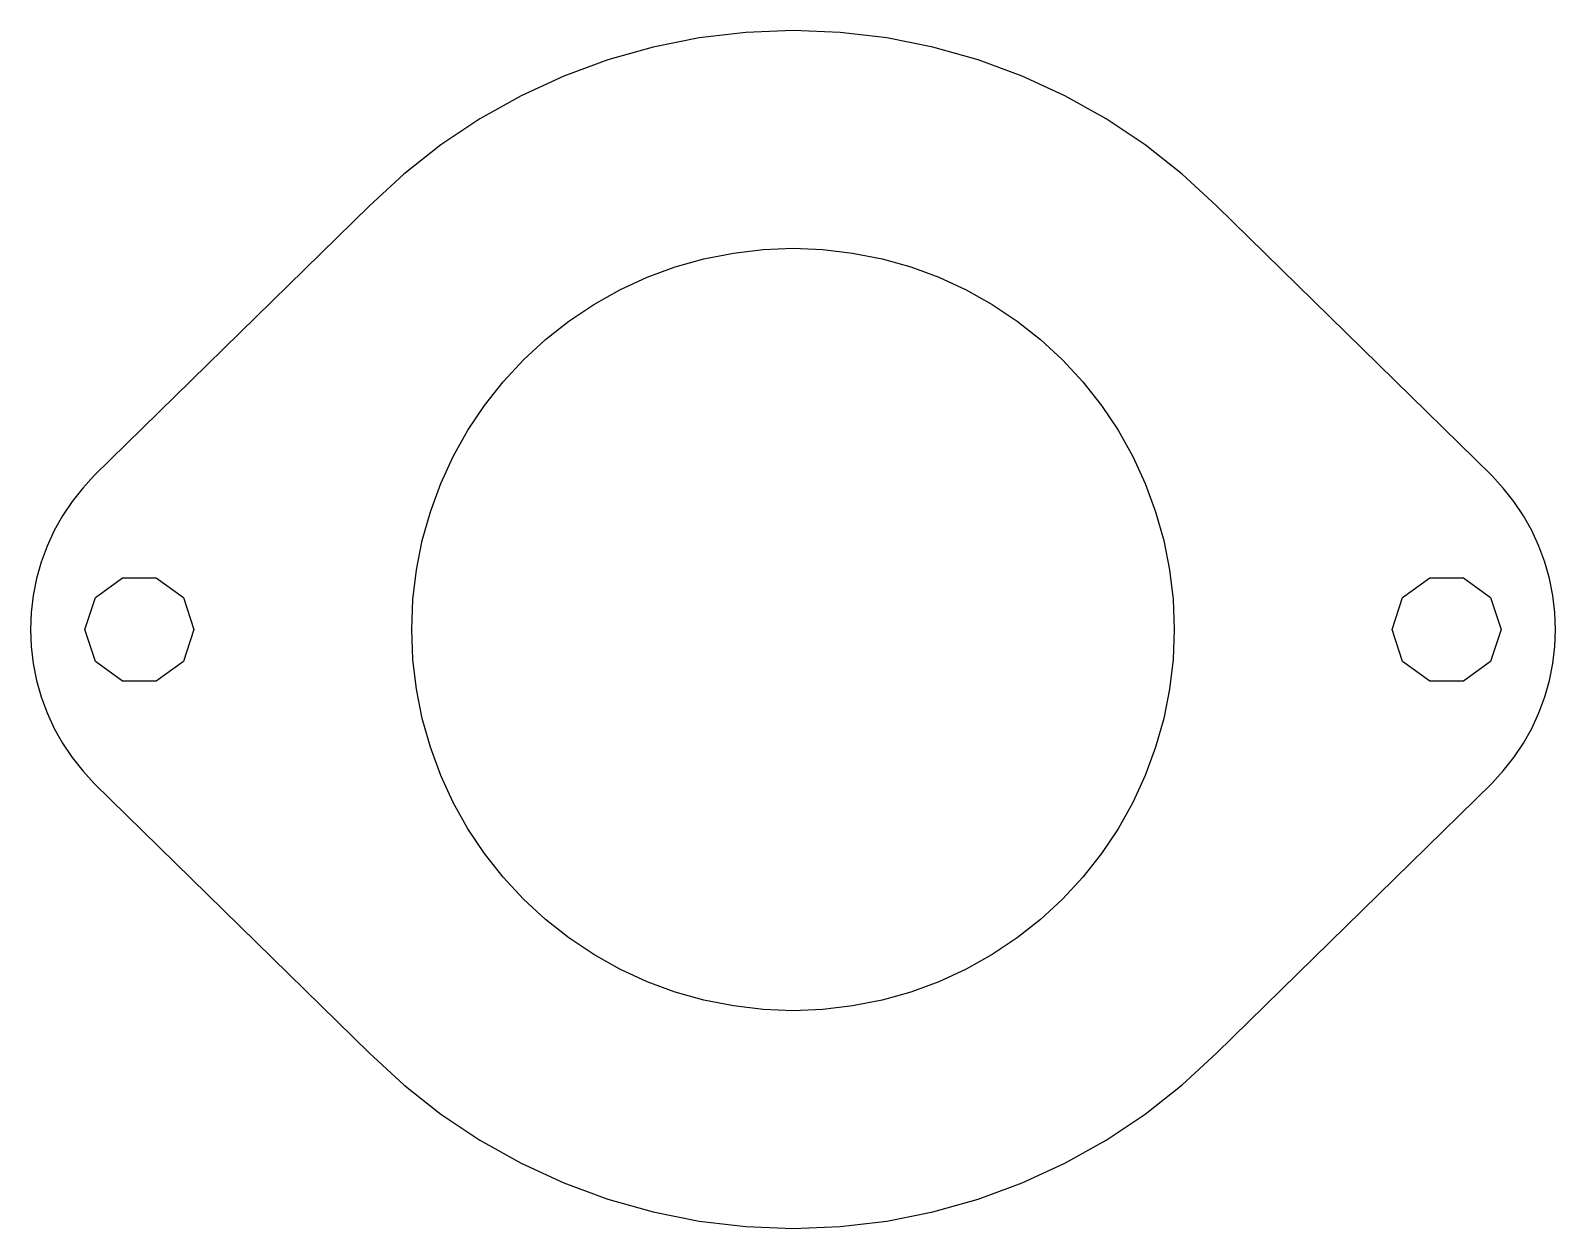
# Model space of a CAD drawing. Header units: metres. Extents: x -21 to 21, y -16.5 to 16.5.
import ezdxf

# ---------------------------------------------------------------- set-up
doc = ezdxf.new("R2010")
doc.units = ezdxf.units.M

msp = doc.modelspace()

# ---------------------------------------------------------------- linework, layer by layer
for p, q in [((-1.29457, 16.4491), (-2.58116, 16.2968)), ((0, 16.5), (-1.29457, 16.4491)), ((1.29457, 16.4491), (0, 16.5)), ((2.58116, 16.2968), (1.29457, 16.4491)), ((-3.85184, 16.0441), (-5.09877, 15.6924)), ((-2.58116, 16.2968), (-3.85184, 16.0441)), ((3.85184, 16.0441), (2.58116, 16.2968)), ((5.09877, 15.6924), (3.85184, 16.0441)), ((-5.09877, 15.6924), (-6.31427, 15.244)), ((6.31427, 15.244), (5.09877, 15.6924)), ((-6.31427, 15.244), (-7.49083, 14.7016)), ((7.49083, 14.7016), (6.31427, 15.244)), ((-7.49083, 14.7016), (-8.62122, 14.0686)), ((8.62122, 14.0686), (7.49083, 14.7016)), ((-8.62122, 14.0686), (-9.69846, 13.3488)), ((9.69846, 13.3488), (8.62122, 14.0686)), ((-9.69846, 13.3488), (-10.7159, 12.5467)), ((10.7159, 12.5467), (9.69846, 13.3488)), ((-10.7159, 12.5467), (-11.6673, 11.6673)), ((11.6673, 11.6673), (10.7159, 12.5467)), ((-11.6673, 11.6673), (-19.2426, 4.24263)), ((19.2426, 4.24263), (11.6673, 11.6673)), ((-0.823807, 10.4676), (0, 10.5)), ((0, 10.5), (0.823807, 10.4676)), ((-3.24467, 9.98608), (-2.45117, 10.2099)), ((-2.45117, 10.2099), (-1.64255, 10.3707)), ((-1.64255, 10.3707), (-0.823807, 10.4676)), ((0.823807, 10.4676), (1.64255, 10.3707)), ((1.64255, 10.3707), (2.45117, 10.2099)), ((2.45117, 10.2099), (3.24467, 9.98608)), ((-4.76689, 9.35556), (-4.01817, 9.70073)), ((-4.01817, 9.70073), (-3.24467, 9.98608)), ((3.24467, 9.98608), (4.01817, 9.70073)), ((4.01817, 9.70073), (4.76689, 9.35556)), ((-5.48622, 8.95271), (-4.76689, 9.35556)), ((4.76689, 9.35556), (5.48622, 8.95271)), ((-6.17174, 8.49467), (-5.48622, 8.95271)), ((5.48622, 8.95271), (6.17174, 8.49467)), ((-6.8192, 7.98425), (-6.17174, 8.49467)), ((6.17174, 8.49467), (6.8192, 7.98425)), ((-7.42461, 7.42461), (-6.8192, 7.98425)), ((6.8192, 7.98425), (7.42461, 7.42461)), ((-7.98425, 6.8192), (-7.42461, 7.42461)), ((7.42461, 7.42461), (7.98425, 6.8192)), ((-8.49467, 6.17174), (-7.98425, 6.8192)), ((7.98425, 6.8192), (8.49467, 6.17174)), ((-8.95271, 5.48622), (-8.49467, 6.17174)), ((8.49467, 6.17174), (8.95271, 5.48622)), ((-9.35556, 4.76689), (-8.95271, 5.48622)), ((8.95271, 5.48622), (9.35556, 4.76689)), ((-9.70073, 4.01817), (-9.35556, 4.76689)), ((9.35556, 4.76689), (9.70073, 4.01817)), ((-19.2426, 4.24263), (-19.5624, 3.89668)), ((19.5624, 3.89668), (19.2426, 4.24263)), ((-19.5624, 3.89668), (-19.8541, 3.5267)), ((-9.98608, 3.24467), (-9.70073, 4.01817)), ((9.70073, 4.01817), (9.98608, 3.24467)), ((19.8541, 3.5267), (19.5624, 3.89668)), ((-19.8541, 3.5267), (-20.1158, 3.13498)), ((20.1158, 3.13498), (19.8541, 3.5267)), ((-20.1158, 3.13498), (-20.346, 2.72394)), ((-10.2099, 2.45117), (-9.98608, 3.24467)), ((9.98608, 3.24467), (10.2099, 2.45117)), ((20.346, 2.72394), (20.1158, 3.13498)), ((-20.346, 2.72394), (-20.5433, 2.2961)), ((20.5433, 2.2961), (20.346, 2.72394)), ((-20.5433, 2.2961), (-20.7063, 1.8541)), ((-10.3707, 1.64255), (-10.2099, 2.45117)), ((10.2099, 2.45117), (10.3707, 1.64255)), ((20.7063, 1.8541), (20.5433, 2.2961)), ((-20.7063, 1.8541), (-20.8342, 1.40067)), ((20.8342, 1.40067), (20.7063, 1.8541)), ((-20.8342, 1.40067), (-20.9261, 0.938599)), ((-19.2135, 0.881668), (-18.4635, 1.42657)), ((-18.4635, 1.42657), (-17.5365, 1.42657)), ((-17.5365, 1.42657), (-16.7865, 0.881668)), ((-10.4676, 0.823807), (-10.3707, 1.64255)), ((10.3707, 1.64255), (10.4676, 0.823807)), ((16.7865, 0.881668), (17.5365, 1.42657)), ((17.5365, 1.42657), (18.4635, 1.42657)), ((18.4635, 1.42657), (19.2135, 0.881668)), ((20.9261, 0.938599), (20.8342, 1.40067)), ((-20.9261, 0.938599), (-20.9815, 0.470749)), ((-19.5, 0), (-19.2135, 0.881668)), ((-16.7865, 0.881668), (-16.5, 0)), ((16.5, 0), (16.7865, 0.881668)), ((19.2135, 0.881668), (19.5, 0)), ((20.9815, 0.470749), (20.9261, 0.938599)), ((-20.9815, 0.470749), (-21, 0)), ((-10.5, 0), (-10.4676, 0.823807)), ((10.4676, 0.823807), (10.5, 0)), ((21, 0), (20.9815, 0.470749)), ((-21, 0), (-20.9815, -0.470749)), ((-19.2135, -0.881668), (-19.5, 0)), ((-16.5, 0), (-16.7865, -0.881668)), ((-10.4676, -0.823807), (-10.5, 0)), ((10.5, 0), (10.4676, -0.823807)), ((16.7865, -0.881668), (16.5, 0)), ((19.5, 0), (19.2135, -0.881668)), ((20.9815, -0.470749), (21, 0)), ((-20.9815, -0.470749), (-20.9261, -0.938599)), ((-10.3707, -1.64255), (-10.4676, -0.823807)), ((10.4676, -0.823807), (10.3707, -1.64255)), ((20.9261, -0.938599), (20.9815, -0.470749)), ((-20.9261, -0.938599), (-20.8342, -1.40067)), ((-18.4635, -1.42657), (-19.2135, -0.881668)), ((-16.7865, -0.881668), (-17.5365, -1.42657)), ((17.5365, -1.42657), (16.7865, -0.881668)), ((19.2135, -0.881668), (18.4635, -1.42657)), ((20.8342, -1.40067), (20.9261, -0.938599)), ((-20.8342, -1.40067), (-20.7063, -1.8541)), ((-17.5365, -1.42657), (-18.4635, -1.42657)), ((-10.2099, -2.45117), (-10.3707, -1.64255)), ((10.3707, -1.64255), (10.2099, -2.45117)), ((18.4635, -1.42657), (17.5365, -1.42657)), ((20.7063, -1.8541), (20.8342, -1.40067)), ((-20.7063, -1.8541), (-20.5433, -2.2961)), ((20.5433, -2.2961), (20.7063, -1.8541)), ((-20.5433, -2.2961), (-20.346, -2.72394)), ((-9.98608, -3.24467), (-10.2099, -2.45117)), ((10.2099, -2.45117), (9.98608, -3.24467)), ((20.346, -2.72394), (20.5433, -2.2961)), ((-20.346, -2.72394), (-20.1158, -3.13498)), ((20.1158, -3.13498), (20.346, -2.72394)), ((-20.1158, -3.13498), (-19.8541, -3.5267)), ((-9.70073, -4.01817), (-9.98608, -3.24467)), ((9.98608, -3.24467), (9.70073, -4.01817)), ((19.8541, -3.5267), (20.1158, -3.13498)), ((-19.8541, -3.5267), (-19.5624, -3.89668)), ((19.5624, -3.89668), (19.8541, -3.5267)), ((-19.5624, -3.89668), (-19.2426, -4.24263)), ((-9.35556, -4.76689), (-9.70073, -4.01817)), ((9.70073, -4.01817), (9.35556, -4.76689)), ((19.2426, -4.24263), (19.5624, -3.89668)), ((-19.2426, -4.24263), (-11.6673, -11.6673)), ((11.6673, -11.6673), (19.2426, -4.24263)), ((-8.95271, -5.48622), (-9.35556, -4.76689)), ((9.35556, -4.76689), (8.95271, -5.48622)), ((-8.49467, -6.17174), (-8.95271, -5.48622)), ((8.95271, -5.48622), (8.49467, -6.17174)), ((-7.98425, -6.8192), (-8.49467, -6.17174)), ((8.49467, -6.17174), (7.98425, -6.8192)), ((-7.42461, -7.42461), (-7.98425, -6.8192)), ((7.98425, -6.8192), (7.42461, -7.42461)), ((-6.8192, -7.98425), (-7.42461, -7.42461)), ((7.42461, -7.42461), (6.8192, -7.98425)), ((-6.17174, -8.49467), (-6.8192, -7.98425)), ((6.8192, -7.98425), (6.17174, -8.49467)), ((-5.48622, -8.95271), (-6.17174, -8.49467)), ((6.17174, -8.49467), (5.48622, -8.95271)), ((-4.76689, -9.35556), (-5.48622, -8.95271)), ((5.48622, -8.95271), (4.76689, -9.35556)), ((-4.01817, -9.70073), (-4.76689, -9.35556)), ((4.76689, -9.35556), (4.01817, -9.70073)), ((-3.24467, -9.98608), (-4.01817, -9.70073)), ((-2.45117, -10.2099), (-3.24467, -9.98608)), ((3.24467, -9.98608), (2.45117, -10.2099)), ((4.01817, -9.70073), (3.24467, -9.98608)), ((-1.64255, -10.3707), (-2.45117, -10.2099)), ((-0.823807, -10.4676), (-1.64255, -10.3707)), ((0, -10.5), (-0.823807, -10.4676)), ((0.823807, -10.4676), (0, -10.5)), ((1.64255, -10.3707), (0.823807, -10.4676)), ((2.45117, -10.2099), (1.64255, -10.3707)), ((-11.6673, -11.6673), (-10.7159, -12.5467)), ((10.7159, -12.5467), (11.6673, -11.6673)), ((-10.7159, -12.5467), (-9.69846, -13.3488)), ((9.69846, -13.3488), (10.7159, -12.5467)), ((-9.69846, -13.3488), (-8.62122, -14.0686)), ((8.62122, -14.0686), (9.69846, -13.3488)), ((-8.62122, -14.0686), (-7.49083, -14.7016)), ((7.49083, -14.7016), (8.62122, -14.0686)), ((-7.49083, -14.7016), (-6.31427, -15.244)), ((6.31427, -15.244), (7.49083, -14.7016)), ((-6.31427, -15.244), (-5.09877, -15.6924)), ((5.09877, -15.6924), (6.31427, -15.244)), ((-5.09877, -15.6924), (-3.85184, -16.0441)), ((3.85184, -16.0441), (5.09877, -15.6924)), ((-3.85184, -16.0441), (-2.58116, -16.2968)), ((-2.58116, -16.2968), (-1.29457, -16.4491)), ((1.29457, -16.4491), (2.58116, -16.2968)), ((2.58116, -16.2968), (3.85184, -16.0441)), ((-1.29457, -16.4491), (0, -16.5)), ((0, -16.5), (1.29457, -16.4491))]:
    msp.add_line(p, q)

doc.saveas('drawing.dxf')
